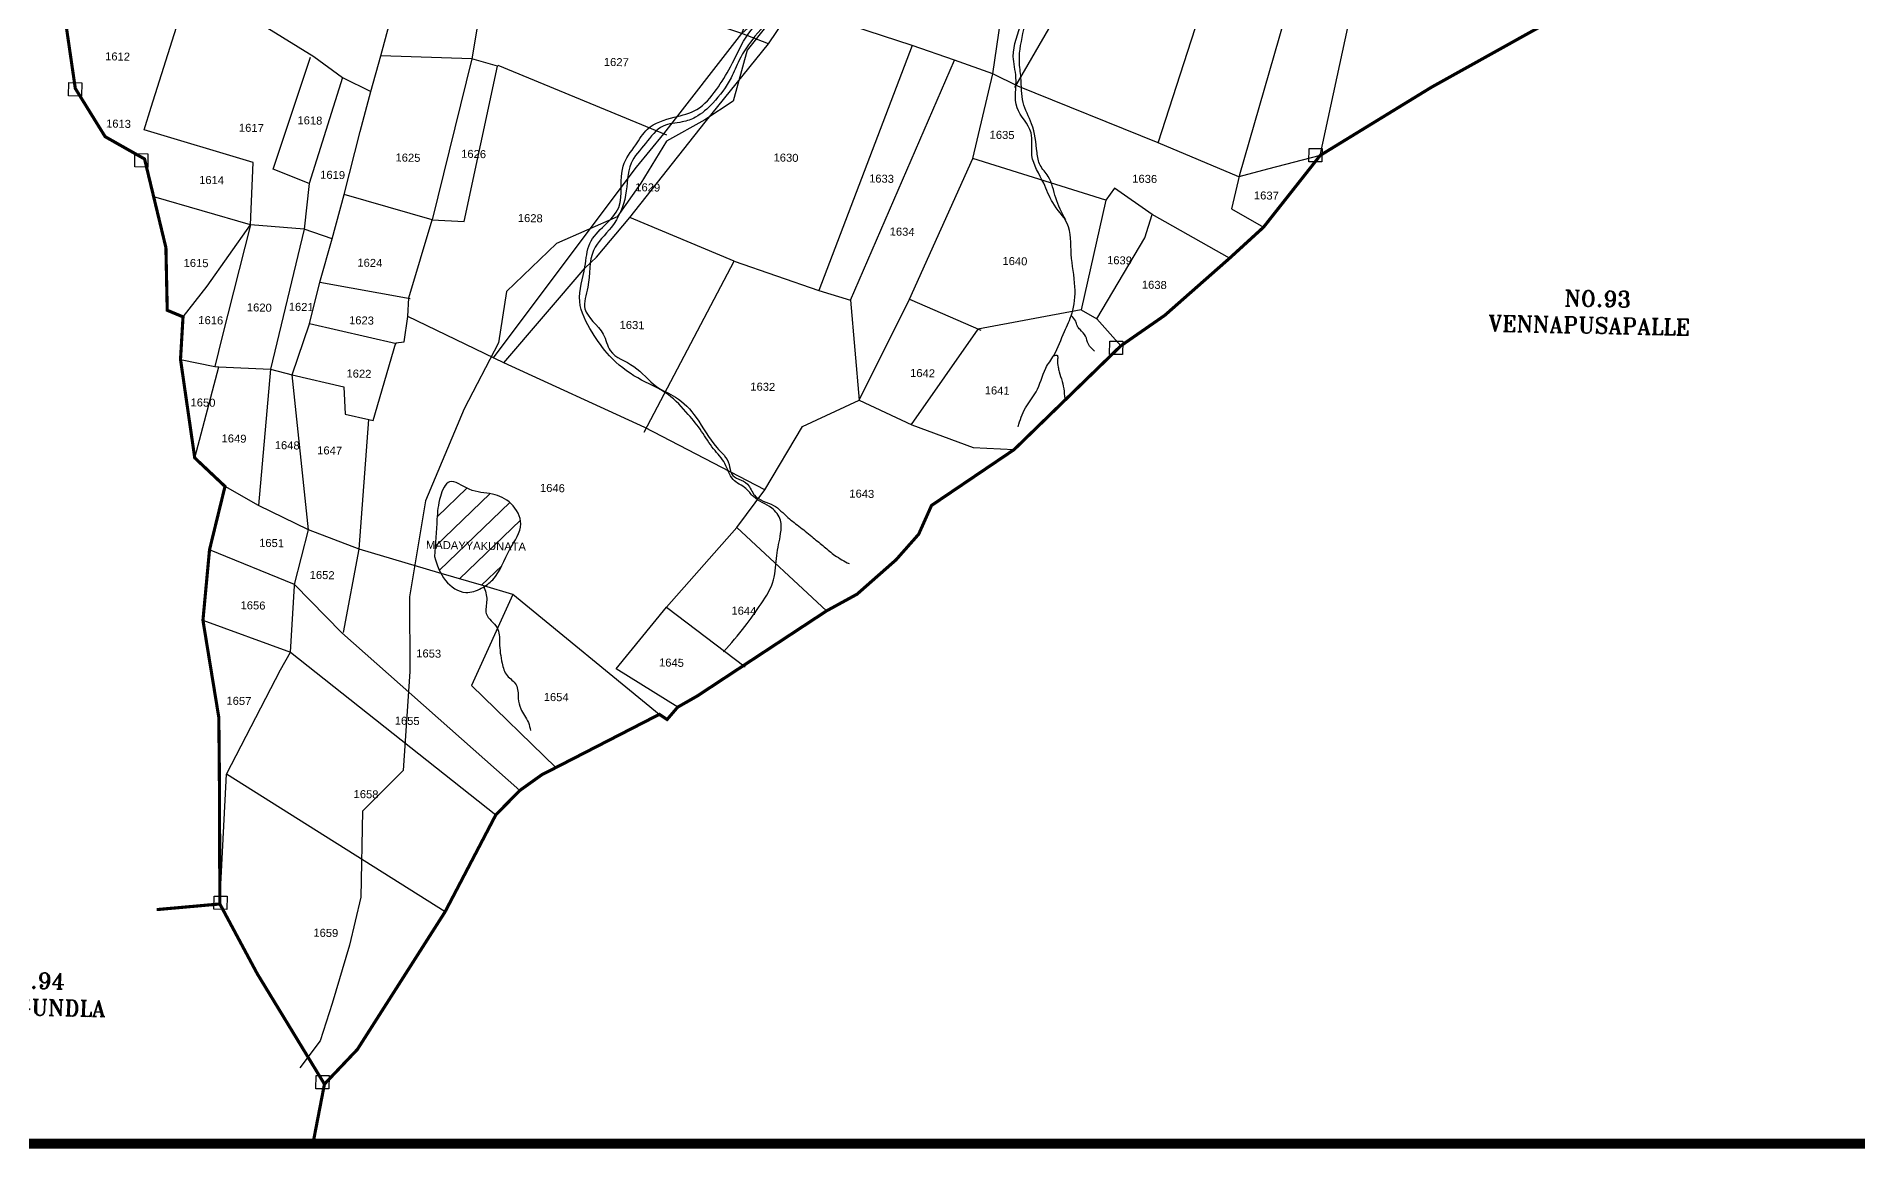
# Model space of a CAD drawing. Header units: inches. Extents: x 180371 to 190018, y 1621195 to 1629901.
# Drawn here: x 182397 to 185303, y 1621195 to 1622969 of the extents above; entities that cross this region are included whole.
import ezdxf
from ezdxf.enums import TextEntityAlignment as Align

# ---------------------------------------------------------------- set-up
doc = ezdxf.new("R2010")
doc.units = ezdxf.units.IN
doc.header["$MEASUREMENT"] = 0
for name, color, linetype in [('DIMENSION', 7, 'Continuous'), ('PAPER SIZE', 5, 'Continuous'), ('PLOTS', 7, 'Continuous'), ('ROAD', 1, 'Continuous'), ('STREAM', 4, 'Continuous'), ('VILLAGE BOUNDARY', 5, 'Continuous'), ('VILLAGE BOUNDRY STONES', 1, 'Continuous')]:
    doc.layers.add(name, color=color, linetype=linetype)
doc.styles.add('section', font='romant.shx', dxfattribs={"height": 2})
doc.styles.get("Standard").update_dxf_attribs({"font": 'arial.ttf'})

msp = doc.modelspace()

# ---------------------------------------------------------------- hatches: boundary and pattern name
at = {"layer": 'STREAM'}
h = msp.add_hatch(dxfattribs=at)
h.set_pattern_fill('ANSI31', color=256, scale=255.424671, angle=-1.1373)
h.set_pattern_definition([(43.8627, (182462.903, 1626035.523), (-22.12402, 23.02021), [])])
edge = h.paths.add_edge_path()
edge.add_spline(control_points=[(183112.1, 1622091.8), (183116.9, 1622094.8), (183135.9, 1622110), (183146.9, 1622148.3), (183178, 1622187.8), (183157, 1622226.1), (183123.3, 1622242.2), (183089.2, 1622240.1), (183054.9, 1622269.8), (183038.2, 1622230.2), (183035.6, 1622192.1), (183033.4, 1622159.5), (183032.1, 1622139.2)], knot_values=[0, 0, 0, 0, 3.237913, 14.210374, 22.819983, 29.771925, 36.33083, 43.772161, 50.30968, 55.807638, 62.911766, 74.619084, 74.619084, 74.619084, 74.619084], degree=3, periodic=0)
edge.add_spline(control_points=[(183032.1, 1622139.2), (183034.9, 1622130), (183037.8, 1622120.8), (183042.2, 1622112.4)], knot_values=[90.834885, 90.834885, 90.834885, 90.834885, 96.42832, 96.42832, 96.42832, 96.42832], degree=3, periodic=0)
edge.add_line((183042.2, 1622112.4), (183110.6, 1622092.3))
edge.add_line((183110.6, 1622092.3), (183112.1, 1622091.8))
h.paths.add_polyline_path([(183015, 1622148.2), (183186, 1622144.8), (183186.4, 1622164.3), (183015.4, 1622167.7)], flags=9)

# ---------------------------------------------------------------- linework, layer by layer
at = {"layer": 'PAPER SIZE', "color": 5, "const_width": 16}
msp.add_lwpolyline([(180378.6, 1629257.8), (190010.1, 1629257.8), (190010.1, 1621202.7), (180378.6, 1621202.7)], close=True, dxfattribs=at)
at = {"layer": 'PLOTS'}
for points in [[(182630.7, 1622521.6), (182669.4, 1622570.6), (182738.5, 1622668.3), (182742.4, 1622768.1), (182568.7, 1622820.1), (182579.8, 1622855.9), (182633.8, 1623026), (182770.4, 1623376), (182785.9, 1623447.4), (182801.4, 1623558.1), (182738.8, 1623572.1), (182439.5, 1623626.6), (182207.5, 1623689.3)], [(183510.1, 1622610.3), (183645.5, 1622563.9), (183696, 1622548.2), (183709.6, 1622388.9), (183790.3, 1622549.9), (183891.2, 1622774.3), (183922.9, 1622909.6), (183948.9, 1623088.2), (183998.7, 1623324.6), (184054.8, 1623475.9)], [(184187.1, 1622799.3), (184352.2, 1623310.7)], [(184400.3, 1623222), (184359.3, 1623038.9), (184395.2, 1623021.2), (184316.6, 1622748.1), (184304.1, 1622693.8), (184355.1, 1622664.7)], [(184445.5, 1622779.2), (184542.3, 1623227.6)], [(182689.5, 1621584.9), (182700.2, 1621792.1), (182786.1, 1621958.5), (182802.3, 1621986.5), (182808.7, 1622092.5), (182808.6, 1622094.7), (182830.8, 1622181.9), (182805.1, 1622429.3), (182832.6, 1622510.4), (182848.9, 1622577), (182868.5, 1622645.9), (182888.1, 1622716.8), (182913.4, 1622817.2), (182930.3, 1622880.9), (182946.6, 1622938.1), (183017.9, 1623203.2)], [(184138, 1623199.4), (183957.5, 1622887.5)], [(183125.9, 1622455.6), (183354.4, 1622760.5), (183398, 1622813.4), (183522.7, 1622973.9), (183596.1, 1623160), (183701, 1623133.9), (183522.7, 1622973.9)], [(183565.2, 1622957.2), (183522.7, 1622973.9), (183283.9, 1623054.1), (183118.4, 1623091.5), (183091.4, 1622933.3), (183028.4, 1622676.5), (182888.1, 1622716.8)], [(182436.7, 1623037.5), (182633.8, 1623026), (182764.2, 1622983.3), (182839.3, 1622937), (182885.3, 1622903.6), (182930.3, 1622880.9)], [(183142.5, 1622448.3), (183272.7, 1622600), (183290.4, 1622616.8), (183343.5, 1622680.1), (183464.1, 1622832.1), (183565.2, 1622957.2), (183604.8, 1623016.4)], [(184445.5, 1622779.2), (184361.4, 1622757.1), (184315.7, 1622745.1), (184187.1, 1622799.3), (183962.8, 1622889.4), (183922.9, 1622909.6), (183862.1, 1622931), (183794.3, 1622954.8), (183604.8, 1623016.4)], [(183794.3, 1622954.8), (183645.5, 1622563.9)], [(182626.7, 1622453.8), (182681.5, 1622442.5), (182687.9, 1622442), (182770.2, 1622438.2), (182805.1, 1622429.3), (182887.2, 1622409.8), (182889.6, 1622366.1), (182927.2, 1622357.7), (182933.9, 1622356.2), (182970.5, 1622480.1), (182983.5, 1622482), (182989.4, 1622522.1), (182991.1, 1622551.8), (183028.4, 1622676.5), (183079.2, 1622673.6), (183132.6, 1622921.8), (183091.4, 1622933.3), (182946.6, 1622938.1)], [(182832.1, 1622734.3), (182774.8, 1622757.2), (182834.4, 1622935.9)], [(183132.9, 1622923.2), (183402.4, 1622812.1)], [(183696, 1622548.2), (183862.1, 1622931)], [(182885.3, 1622903.6), (182832.1, 1622734.3), (182824.2, 1622661.7)], [(184103.2, 1622707.7), (183891.2, 1622774.3)], [(184300.8, 1622615.1), (184177.4, 1622684.7), (184117.4, 1622726.8), (184103.2, 1622707.7), (184063.8, 1622532.8), (183899, 1622501.9), (183792.7, 1622349.9)], [(182868.5, 1622645.9), (182824.2, 1622661.7), (182738.5, 1622668.3), (182583.9, 1622713)], [(182738.5, 1622668.3), (182693.2, 1622490.5), (182681.5, 1622442.5)], [(182824.2, 1622661.7), (182770.2, 1622438.2), (182751.1, 1622220.7)], [(183366.7, 1622337.4), (183510.1, 1622610.3), (183343.5, 1622680.1)], [(184088.8, 1622518.6), (184165.7, 1622647.5), (184177.4, 1622684.7)], [(182848.9, 1622577), (182993, 1622551)], [(183790.3, 1622549.9), (183903.8, 1622500.3)], [(183657.7, 1622052.5), (183514.5, 1622185.5), (183559, 1622245.4), (183367.7, 1622345.1), (183142.5, 1622448.3), (182989.4, 1622522.1)], [(184063.8, 1622532.8), (184088.8, 1622518.6), (184127.1, 1622475.2)], [(182971.4, 1622478.5), (182832.6, 1622510.4)], [(182649.4, 1622296.6), (182687.9, 1622442)], [(183559, 1622245.4), (183619.2, 1622346.8), (183709.6, 1622388.9), (183794, 1622349.3), (183891.6, 1622313.2), (183957.1, 1622309.9)], [(182886.8, 1622018.1), (182911.6, 1622150.7), (182927.2, 1622357.7)], [(183390.8, 1621887.4), (183157.2, 1622078.6), (183110.6, 1622092.3), (183039.2, 1622113.2), (182911.6, 1622150.7), (182830.8, 1622181.9), (182751.1, 1622220.7), (182697.7, 1622251.1)], [(183420.1, 1621898.9), (183322.2, 1621960.1), (183402.2, 1622058.3), (183514.5, 1622185.5)], [(183168.1, 1621765.9), (182884.1, 1622017.5), (182808.6, 1622094.7), (182673, 1622150.1)], [(183157.2, 1622078.6), (183091.1, 1621933.2), (183225.6, 1621802.5)], [(183402.2, 1622058.3), (183527.9, 1621963)], [(182662.5, 1622037.5), (182802.3, 1621986.5), (183129.9, 1621727.1)], [(183048.8, 1621572.2), (182700.2, 1621792.1)]]:
    msp.add_lwpolyline(points, dxfattribs=at)
at = {"layer": 'ROAD'}
msp.add_lwpolyline([(183598.1, 1623031.8), (183531.1, 1622947.2), (183508.9, 1622865.9), (183463.5, 1622836.2), (183402.4, 1622801.9), (183361.4, 1622734.9), (183323.6, 1622681), (183226.6, 1622638.6), (183146.8, 1622562), (183133.9, 1622480.3), (183079.5, 1622374.7), (183017.7, 1622228.1), (182992.1, 1622074.8), (182992.7, 1621955.7), (182981.8, 1621798.1), (182917.1, 1621733), (182914.4, 1621595.8), (182896.3, 1621519.3), (182868.8, 1621426.3), (182849.5, 1621366.4), (182816.9, 1621323.3)], dxfattribs=at)
at = {"layer": 'STREAM'}
for points in [[(183493.4, 1621987.4), (183527.4, 1622027.7), (183553.3, 1622064), (183573.2, 1622101.8), (183578.1, 1622140.9), (183584.4, 1622175.8), (183584.1, 1622197), (183570.1, 1622216.6), (183541, 1622234.8), (183529, 1622247.6), (183508.5, 1622262.3), (183495.5, 1622287.4), (183477.3, 1622311.1), (183458.3, 1622338.9), (183437.1, 1622366), (183404.7, 1622397.6), (183356.3, 1622424.1), (183311.5, 1622459.3), (183283.6, 1622497.1), (183263.7, 1622546.2), (183272.2, 1622601.6), (183279.9, 1622638.7), (183326.1, 1622696.3), (183333.1, 1622762.1), (183353.1, 1622796), (183372, 1622821), (183414.6, 1622840.2), (183450.5, 1622852.2), (183481.9, 1622884.3), (183504.3, 1622920.3), (183533.4, 1622974), (183569.7, 1623010.9), (183607.6, 1623040.5), (183646.8, 1623073.3), (183723.4, 1623149.8), (183768.1, 1623171), (183817.2, 1623190.9), (183852.6, 1623199.7), (183896.3, 1623211.1), (183926.5, 1623246.5), (183931.1, 1623273.6), (183921.7, 1623314.3), (183897.5, 1623353.3), (183856.9, 1623396.3), (183839.7, 1623416.1), (183819.2, 1623480), (183819.5, 1623516), (183832.7, 1623577.8), (183843.9, 1623605.4), (183859.1, 1623647.7), (183869, 1623694.2), (183874.4, 1623717.8), (183869.9, 1623739.2), (183840.5, 1623764.4), (183790.9, 1623827.9), (183763.6, 1623856.3), (183750.2, 1623882.3), (183740.6, 1623912.8), (183735.2, 1623934.2), (183731.8, 1623906.9), (183729, 1623886.9), (183726.4, 1623861.9), (183722.9, 1623827.2), (183709, 1623790.2), (183700.1, 1623775), (183669.8, 1623753.9), (183640, 1623722.1), (183619.6, 1623702.9), (183587.2, 1623683.9), (183557.6, 1623680.3), (183522.2, 1623669.4), (183491.6, 1623635.2), (183472.6, 1623606.1), (183460, 1623571.5), (183441.9, 1623546.9), (183428.3, 1623542.3), (183416.5, 1623529.7), (183393.2, 1623515.3), (183380.6, 1623503.5), (183358.4, 1623495.8), (183336.1, 1623492.9), (183297.7, 1623496.2), (183270.1, 1623488.3), (183247.3, 1623474.4), (183223.2, 1623464.6), (183204.5, 1623449.6)], [(184039.4, 1622676.5), (184023.4, 1622711.4), (184011.4, 1622745.7), (183998.6, 1622763.6), (183993.7, 1622783.7), (183984.9, 1622829.8), (183971.5, 1622863.4), (183967.9, 1622903.1), (183965.4, 1622929.5), (183972.5, 1622979.9), (183981.8, 1623027.2), (183987, 1623043.8), (183997.6, 1623058.8), (183993.4, 1623159.2), (183987.5, 1623194.5), (183962, 1623240.3), (183942.4, 1623248.6), (183938.2, 1623278), (183919.8, 1623325.5), (183901.1, 1623359.8), (183925.1, 1623347.8), (183944.1, 1623331.2), (183971.3, 1623323.6), (183980, 1623315.5), (184004.1, 1623291.2), (184023.3, 1623278.5), (184035.3, 1623263.8), (184058.7, 1623244.4), (184084.5, 1623226.5), (184101.5, 1623197.1), (184138.6, 1623181.4), (184167.7, 1623158.3), (184206, 1623135.1), (184222, 1623121.1), (184247.3, 1623106.6), (184275.7, 1623094.1), (184293.9, 1623079.2), (184309.1, 1623067), (184336.4, 1623067.4), (184352.2, 1623067.1), (184397.5, 1623038.9), (184407.3, 1623025)], [(183963.4, 1622346.3), (183975.1, 1622376.3), (183992.2, 1622401.9), (184007.5, 1622439.6), (184020.3, 1622460.2), (184037.3, 1622498.4), (184049.3, 1622526.6), (184054.1, 1622569.5), (184048.2, 1622621.6), (184041.5, 1622670.8), (184018.6, 1622703.8), (184004.2, 1622734.9), (183985.5, 1622779.2), (183984.1, 1622815.4), (183961.8, 1622855.2), (183959.9, 1622903.6), (183955.7, 1622937), (183968.7, 1622992.6), (183981.1, 1623045.6), (183994.9, 1623084), (183990.2, 1623151.1), (183985.7, 1623179), (183967.2, 1623219.8), (183941.6, 1623240.9), (183935.9, 1623235.7), (183924.1, 1623218.1), (183897.3, 1623201.8), (183861.3, 1623195.2), (183832.3, 1623186.1), (183788.6, 1623173.7), (183765.4, 1623163.2), (183736.1, 1623149.3), (183697.2, 1623112.6), (183668.6, 1623084.7), (183628, 1623041.7), (183585.8, 1623011.2), (183543.4, 1622969.2), (183518.2, 1622931), (183505.4, 1622903.1), (183476, 1622862.6), (183448.6, 1622840.1), (183427.3, 1622832.6), (183397, 1622826.1), (183368.7, 1622798.3), (183345.8, 1622766.7), (183337.1, 1622715.9), (183314.4, 1622664.9), (183285.9, 1622627.6), (183276.6, 1622569), (183272.2, 1622534.4), (183301.2, 1622494.1), (183312.6, 1622467.8), (183350, 1622442.6), (183386.5, 1622410.4), (183416.8, 1622393.5), (183449.6, 1622361.1), (183482.6, 1622313.2), (183502.1, 1622286.3), (183505.9, 1622271.5), (183531.3, 1622254.7), (183542.7, 1622236.9), (183573, 1622220.8), (183595.9, 1622201.6), (183616, 1622185.7), (183636.5, 1622169), (183653.8, 1622154.8), (183671.1, 1622141), (183693.7, 1622127.9)], [(184085.5, 1622467.1), (184075.5, 1622478), (184071.1, 1622490.7), (184062.2, 1622501.3), (184058, 1622506.9), (184055.4, 1622514.7), (184048.7, 1622523)], [(184020, 1622459.8), (184026, 1622459.7), (184026.4, 1622453.9), (184027.3, 1622441.6), (184028.8, 1622434.1), (184033.7, 1622418.7), (184036.7, 1622403), (184038, 1622387.6)], [(183032.1, 1622139.2), (183036, 1622198.9), (183041.4, 1622234.8), (183056.2, 1622258.6), (183087.3, 1622246.5), (183124.6, 1622238.9), (183154.2, 1622223.4), (183169.8, 1622191.4), (183152.3, 1622151.1), (183124.9, 1622102.2), (183106.5, 1622088.6), (183082.1, 1622081.9), (183049.5, 1622101), (183032.1, 1622139.2)], [(183110.6, 1622092.3), (183115.4, 1622069.6), (183114.7, 1622048.1), (183132.1, 1622025.5), (183135.8, 1622001.6), (183139.9, 1621969), (183148, 1621949.3), (183162.3, 1621934.7), (183165.7, 1621912.9), (183169.6, 1621896.3), (183181.8, 1621874.5), (183185.4, 1621861.8)]]:
    msp.add_spline(points, degree=3, dxfattribs=at)
at = {"layer": 'VILLAGE BOUNDARY', "const_width": 5}
msp.add_lwpolyline([(184824.7, 1623000.2), (184623.1, 1622888), (184445.5, 1622779.2), (184355.1, 1622664.7), (184300.8, 1622615.1), (184223.7, 1622547.2), (184197.4, 1622524), (184127.1, 1622475.2), (183957.1, 1622309.9), (183877.4, 1622256), (183825.2, 1622220.7), (183804.7, 1622174.8), (183768.5, 1622133.9), (183706.3, 1622079.1), (183657.7, 1622052.5), (183525.6, 1621965.6), (183451.5, 1621916.8), (183420.1, 1621898.9), (183403.2, 1621879.2), (183390.8, 1621887.4), (183266.5, 1621823.5), (183225.6, 1621802.5), (183203.2, 1621791), (183168.1, 1621765.9), (183129.9, 1621727.1), (183048.8, 1621572.2), (182962.5, 1621436.8), (182909, 1621352.9), (182856.4, 1621297.5), (182837.8, 1621201.3), (182856.4, 1621297.5), (182749.1, 1621473.7), (182689.5, 1621584.9), (182588.7, 1621575.9), (182689.5, 1621584.9), (182688.7, 1621794.9), (182687.8, 1621882.6), (182662.5, 1622037.5), (182673, 1622150.1), (182697.7, 1622251.1), (182649.4, 1622296.6), (182626.7, 1622453.8), (182630.7, 1622521.6), (182605.5, 1622532.1), (182603.4, 1622632), (182583.9, 1622713), (182569.3, 1622773.5), (182506.4, 1622809.1), (182458.8, 1622886), (182436.7, 1623037.5)], dxfattribs=at)
at = {"layer": 'VILLAGE BOUNDARY'}
msp.add_lwpolyline([(184824.7, 1623000.2), (184623.1, 1622888), (184445.5, 1622779.2), (184355.1, 1622664.7), (184300.8, 1622615.1), (184223.7, 1622547.2), (184197.4, 1622524), (184127.1, 1622475.2), (183957.1, 1622309.9), (183877.4, 1622256), (183825.2, 1622220.7), (183804.7, 1622174.8), (183768.5, 1622133.9), (183706.3, 1622079.1), (183657.7, 1622052.5), (183525.6, 1621965.6), (183451.5, 1621916.8), (183420.1, 1621898.9), (183403.2, 1621879.2), (183390.8, 1621887.4), (183266.5, 1621823.5), (183225.6, 1621802.5), (183203.2, 1621791), (183168.1, 1621765.9), (183129.9, 1621727.1), (183048.8, 1621572.2), (182962.5, 1621436.8), (182909, 1621352.9), (182856.4, 1621297.5), (182837.8, 1621201.3), (182856.4, 1621297.5), (182749.1, 1621473.7), (182689.5, 1621584.9), (182588.7, 1621575.9), (182689.5, 1621584.9), (182688.7, 1621794.9), (182687.8, 1621882.6), (182662.5, 1622037.5), (182673, 1622150.1), (182697.7, 1622251.1), (182649.4, 1622296.6), (182626.7, 1622453.8), (182630.7, 1622521.6), (182605.5, 1622532.1), (182603.4, 1622632), (182583.9, 1622713), (182569.3, 1622773.5), (182506.4, 1622809.1), (182458.8, 1622886), (182436.7, 1623037.5)], dxfattribs=at)
at = {"layer": 'VILLAGE BOUNDRY STONES'}
for points in [[(182448.5, 1622895.4), (182469.1, 1622895), (182468.7, 1622873.8), (182448, 1622874.2)], [(182554, 1622782.1), (182574.7, 1622781.7), (182574.3, 1622760.4), (182553.6, 1622760.8)], [(184428.1, 1622790.4), (184448.7, 1622790), (184448.3, 1622768.7), (184427.6, 1622769.1)], [(184109.7, 1622483), (184130.4, 1622482.6), (184130, 1622461.3), (184109.3, 1622461.7)], [(182680.6, 1621597.6), (182701.2, 1621597.2), (182700.8, 1621575.9), (182680.1, 1621576.4)], [(182843.4, 1621311.4), (182864, 1621311), (182863.6, 1621289.8), (182842.9, 1621290.2)]]:
    msp.add_lwpolyline(points, close=True, dxfattribs=at)

# ---------------------------------------------------------------- texts
at = {"layer": 'DIMENSION'}
for s, height, p in [('1612', 12.77, (182526.2, 1622937)), ('1627', 12.77, (183322.2, 1622928.1)), ('1613', 12.77, (182527.7, 1622829.8)), ('1618', 12.77, (182833.2, 1622835)), ('1617', 12.77, (182739.8, 1622823.1)), ('1635', 12.77, (183937.8, 1622811.9)), ('1625', 12.77, (182989.7, 1622775.6)), ('1626', 12.77, (183094.5, 1622781.5)), ('1630', 12.77, (183593, 1622775.6)), ('1614', 12.77, (182676.3, 1622739.9)), ('1619', 12.77, (182869.5, 1622748.1)), ('1633', 12.77, (183745.4, 1622742.1)), ('1636', 12.77, (184165.4, 1622741.8)), ('1629', 12.77, (183372.3, 1622728.2)), ('1637', 12.77, (184359.6, 1622715.2)), ('1628', 12.77, (183184.9, 1622679.1)), ('1634', 12.77, (183778.3, 1622657.5)), ('1615', 12.77, (182651.5, 1622607.5)), ('1624', 12.77, (182928.8, 1622607.8)), ('1640', 12.77, (183958.3, 1622610.5)), ('1639', 12.77, (184125.2, 1622611.8)), ('1638', 12.77, (184180.8, 1622572.7)), ('1620', 12.77, (182752.5, 1622536.5)), ('1621', 12.77, (182819.3, 1622537.5)), ('1616', 12.77, (182675, 1622516.2)), ('1623', 12.77, (182915.5, 1622516)), ('1631', 12.77, (183347.3, 1622508.6)), ('1622', 12.77, (182911.5, 1622431)), ('1642', 12.77, (183810.9, 1622431.8)), ('1632', 12.77, (183555.9, 1622410.1)), ('1641', 12.77, (183930, 1622404.1)), ('1650', 12.77, (182662.6, 1622384.9)), ('1649', 12.77, (182712.1, 1622327.5)), ('1648', 12.77, (182797, 1622316.7)), ('1647', 12.77, (182864.7, 1622308.4)), ('1646', 12.77, (183220.2, 1622248.5)), ('1643', 12.77, (183713.9, 1622239.4)), ('1651', 12.77, (182772, 1622160.8)), ('MADAYYAKUNATA ', 12.771, (183100.7, 1622156.4)), ('1652', 12.77, (182852.7, 1622109.7)), ('1656', 12.77, (182742.4, 1622061.3)), ('1644', 12.77, (183525.8, 1622052.7)), ('1653', 12.77, (183022.8, 1621984.5)), ('1645', 12.77, (183410.2, 1621969.9)), ('1657', 12.77, (182719.9, 1621908.9)), ('1654', 12.77, (183226.2, 1621914.9)), ('1655', 12.77, (182988.4, 1621877.1)), ('1658', 12.77, (182922.8, 1621760)), ('1659', 12.77, (182858.6, 1621538.8))]:
    msp.add_text(s, height=height, rotation=358.8627, dxfattribs=at).set_placement(p, align=Align.MIDDLE_CENTER)
at = {"layer": 'ROAD', "char_height": 25.542, "attachment_point": 1, "rotation": 358.8627, "style": 'section'}
for s, insert in [('\\pi-21.82715;NO.93 \\P\\pi-142.24163;VENNAPUSAPALLE ', (184857.3, 1622563.9)), ('\\pi-22.4353;NO.94\\P\\pi-105.75239;MALLAGUNDLA', (182359.1, 1621476))]:
    msp.add_mtext_dynamic_manual_height_columns(s, width=68.246, gutter_width=10, heights=[0], dxfattribs=dict(at, insert=insert))

doc.saveas('drawing.dxf')
